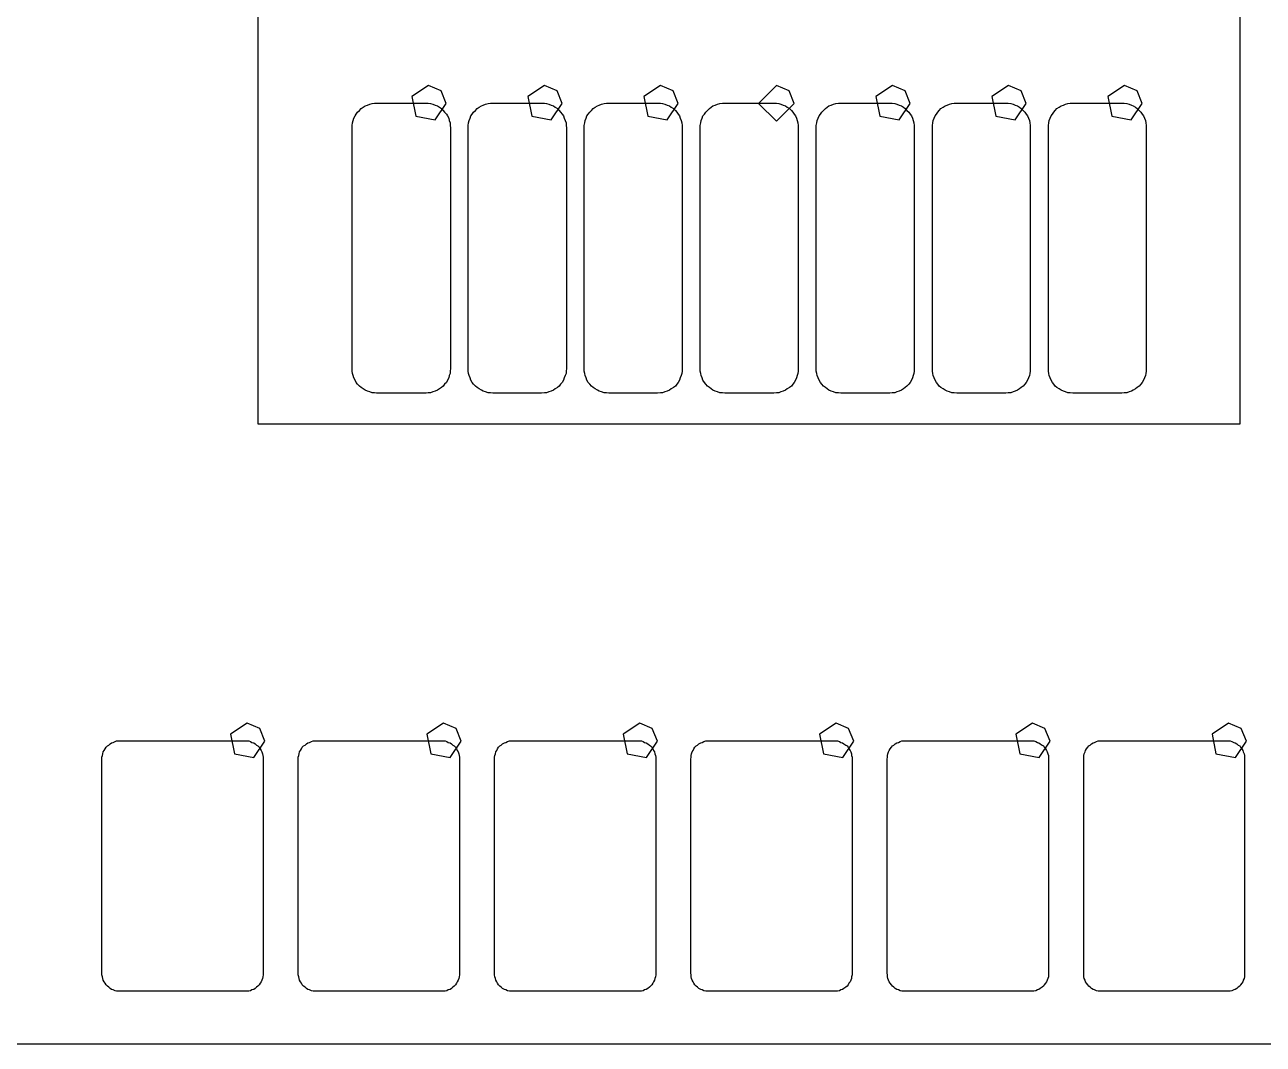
# Model space of a CAD drawing. Extents: x 114 to 258, y 8 to 198.
# Drawn here: x 227.39 to 234.33, y 170.13 to 175.85 of the extents above; entities that cross this region are included whole.
import ezdxf

# ---------------------------------------------------------------- set-up
doc = ezdxf.new("R2010")
doc.units = 0

msp = doc.modelspace()

# ---------------------------------------------------------------- linework, layer by layer
at = {"layer": 'Layer 1', "color": 7}
for points in [[(228.69906, 173.6088), (228.69906, 181.31008)], [(234.19816, 181.31008), (234.19816, 173.6088)], [(229.652322, 175.505596), (229.559934, 175.443864), (229.581611, 175.334885), (229.69059, 175.313208), (229.752322, 175.405596), (229.723033, 175.476307), (229.652322, 175.505596), (229.652322, 175.505596)], [(230.302308, 175.505596), (230.20992, 175.443864), (230.231597, 175.334885), (230.340576, 175.313208), (230.402308, 175.405596), (230.373019, 175.476307), (230.302308, 175.505596), (230.302308, 175.505596)], [(230.952294, 175.505596), (230.859906, 175.443864), (230.881583, 175.334885), (230.990562, 175.313208), (231.052294, 175.405596), (231.023005, 175.476307), (230.952294, 175.505596), (230.952294, 175.505596)], [(231.60228, 175.505596), (231.50228, 175.405596), (231.60228, 175.305596), (231.70228, 175.405596), (231.672991, 175.476307), (231.60228, 175.505596), (231.60228, 175.505596)], [(232.252266, 175.505596), (232.159878, 175.443864), (232.181555, 175.334885), (232.290534, 175.313208), (232.352266, 175.405596), (232.322977, 175.476307), (232.252266, 175.505596), (232.252266, 175.505596)], [(232.902252, 175.505596), (232.809864, 175.443864), (232.831541, 175.334885), (232.94052, 175.313208), (233.002252, 175.405596), (232.972963, 175.476307), (232.902252, 175.505596), (232.902252, 175.505596)], [(233.552238, 175.505596), (233.45985, 175.443864), (233.481527, 175.334885), (233.590506, 175.313208), (233.652238, 175.405596), (233.622949, 175.476307), (233.552238, 175.505596), (233.552238, 175.505596)], [(229.26548, 175.36648), (229.27564, 175.37664)], [(229.27564, 175.37664), (229.2858, 175.38426)], [(229.2858, 175.38426), (229.2985, 175.39188)], [(229.2985, 175.39188), (229.3112, 175.39696)], [(229.3112, 175.39696), (229.3239, 175.40204)], [(229.3239, 175.40204), (229.3366, 175.40458)], [(229.3366, 175.40458), (229.3493, 175.40712)], [(229.3493, 175.40712), (229.362, 175.40712)], [(229.362, 175.40712), (229.63886, 175.40712)], [(229.63886, 175.40712), (229.65156, 175.40712)], [(229.65156, 175.40712), (229.66426, 175.40458)], [(229.66426, 175.40458), (229.67696, 175.40204)], [(229.67696, 175.40204), (229.68966, 175.39696)], [(229.68966, 175.39696), (229.70236, 175.39188)], [(229.70236, 175.39188), (229.71506, 175.38426)], [(229.71506, 175.38426), (229.72522, 175.37664)], [(229.72522, 175.37664), (229.73538, 175.36648)], [(229.91572, 175.36648), (229.92588, 175.37664)], [(229.92588, 175.37664), (229.93604, 175.38426)], [(229.93604, 175.38426), (229.94874, 175.39188)], [(229.94874, 175.39188), (229.9589, 175.39696)], [(229.9589, 175.39696), (229.9716, 175.40204)], [(229.9716, 175.40204), (229.98684, 175.40458)], [(229.98684, 175.40458), (229.99954, 175.40712)], [(229.99954, 175.40712), (230.01224, 175.40712)], [(230.01224, 175.40712), (230.28656, 175.40712)], [(230.28656, 175.40712), (230.3018, 175.40712)], [(230.3018, 175.40712), (230.3145, 175.40458)], [(230.3145, 175.40458), (230.3272, 175.40204)], [(230.3272, 175.40204), (230.3399, 175.39696)], [(230.3399, 175.39696), (230.3526, 175.39188)], [(230.3526, 175.39188), (230.36276, 175.38426)], [(230.36276, 175.38426), (230.37546, 175.37664)], [(230.37546, 175.37664), (230.38562, 175.36648)], [(230.56596, 175.36648), (230.57612, 175.37664)], [(230.57612, 175.37664), (230.58628, 175.38426)], [(230.58628, 175.38426), (230.59898, 175.39188)], [(230.59898, 175.39188), (230.60914, 175.39696)], [(230.60914, 175.39696), (230.62184, 175.40204)], [(230.62184, 175.40204), (230.63708, 175.40458)], [(230.63708, 175.40458), (230.64978, 175.40712)], [(230.64978, 175.40712), (230.66248, 175.40712)], [(230.66248, 175.40712), (230.9368, 175.40712)], [(230.9368, 175.40712), (230.95204, 175.40712)], [(230.95204, 175.40712), (230.96474, 175.40458)], [(230.96474, 175.40458), (230.97744, 175.40204)], [(230.97744, 175.40204), (230.99014, 175.39696)], [(230.99014, 175.39696), (231.00284, 175.39188)], [(231.00284, 175.39188), (231.013, 175.38426)], [(231.013, 175.38426), (231.0257, 175.37664)], [(231.0257, 175.37664), (231.03586, 175.36648)], [(231.2162, 175.36648), (231.22636, 175.37664)], [(231.22636, 175.37664), (231.23652, 175.38426)], [(231.23652, 175.38426), (231.24668, 175.39188)], [(231.24668, 175.39188), (231.25938, 175.39696)], [(231.25938, 175.39696), (231.27208, 175.40204)], [(231.27208, 175.40204), (231.28478, 175.40458)], [(231.28478, 175.40458), (231.30002, 175.40712)], [(231.30002, 175.40712), (231.31272, 175.40712)], [(231.31272, 175.40712), (231.58704, 175.40712)], [(231.58704, 175.40712), (231.60228, 175.40712)], [(231.60228, 175.40712), (231.61498, 175.40458)], [(231.61498, 175.40458), (231.62768, 175.40204)], [(231.62768, 175.40204), (231.64038, 175.39696)], [(231.64038, 175.39696), (231.65308, 175.39188)], [(231.65308, 175.39188), (231.66324, 175.38426)], [(231.66324, 175.38426), (231.67594, 175.37664)], [(231.67594, 175.37664), (231.6861, 175.36648)], [(231.86644, 175.36648), (231.8766, 175.37664)], [(231.8766, 175.37664), (231.88676, 175.38426)], [(231.88676, 175.38426), (231.89692, 175.39188)], [(231.89692, 175.39188), (231.90962, 175.39696)], [(231.90962, 175.39696), (231.92232, 175.40204)], [(231.92232, 175.40204), (231.93502, 175.40458)], [(231.93502, 175.40458), (231.95026, 175.40712)], [(231.95026, 175.40712), (231.96296, 175.40712)], [(231.96296, 175.40712), (232.23728, 175.40712)], [(232.23728, 175.40712), (232.24998, 175.40712)], [(232.24998, 175.40712), (232.26522, 175.40458)], [(232.26522, 175.40458), (232.27792, 175.40204)], [(232.27792, 175.40204), (232.29062, 175.39696)], [(232.29062, 175.39696), (232.30332, 175.39188)], [(232.30332, 175.39188), (232.31348, 175.38426)], [(232.31348, 175.38426), (232.32364, 175.37664)], [(232.32364, 175.37664), (232.3338, 175.36648)], [(232.51414, 175.36648), (232.5243, 175.37664)], [(232.5243, 175.37664), (232.537, 175.38426)], [(232.537, 175.38426), (232.54716, 175.39188)], [(232.54716, 175.39188), (232.55986, 175.39696)], [(232.55986, 175.39696), (232.57256, 175.40204)], [(232.57256, 175.40204), (232.58526, 175.40458)], [(232.58526, 175.40458), (232.59796, 175.40712)], [(232.59796, 175.40712), (232.6132, 175.40712)], [(232.6132, 175.40712), (232.88752, 175.40712)], [(232.88752, 175.40712), (232.90022, 175.40712)], [(232.90022, 175.40712), (232.91546, 175.40458)], [(232.91546, 175.40458), (232.92816, 175.40204)], [(232.92816, 175.40204), (232.94086, 175.39696)], [(232.94086, 175.39696), (232.95356, 175.39188)], [(232.95356, 175.39188), (232.96372, 175.38426)], [(232.96372, 175.38426), (232.97388, 175.37664)], [(232.97388, 175.37664), (232.98404, 175.36648)], [(233.16438, 175.36648), (233.17454, 175.37664)], [(233.17454, 175.37664), (233.18724, 175.38426)], [(233.18724, 175.38426), (233.1974, 175.39188)], [(233.1974, 175.39188), (233.2101, 175.39696)], [(233.2101, 175.39696), (233.2228, 175.40204)], [(233.2228, 175.40204), (233.2355, 175.40458)], [(233.2355, 175.40458), (233.2482, 175.40712)], [(233.2482, 175.40712), (233.26344, 175.40712)], [(233.26344, 175.40712), (233.53776, 175.40712)], [(233.53776, 175.40712), (233.55046, 175.40712)], [(233.55046, 175.40712), (233.5657, 175.40458)], [(233.5657, 175.40458), (233.5784, 175.40204)], [(233.5784, 175.40204), (233.5911, 175.39696)], [(233.5911, 175.39696), (233.60126, 175.39188)], [(233.60126, 175.39188), (233.61396, 175.38426)], [(233.61396, 175.38426), (233.62412, 175.37664)], [(233.62412, 175.37664), (233.63428, 175.36648)], [(229.22738, 175.2979), (229.22992, 175.3106)], [(229.22992, 175.3106), (229.235, 175.3233)], [(229.235, 175.3233), (229.24262, 175.336)], [(229.24262, 175.336), (229.2477, 175.34616)], [(229.2477, 175.34616), (229.25532, 175.35632)], [(229.25532, 175.35632), (229.26548, 175.36648)], [(229.73538, 175.36648), (229.743, 175.35632)], [(229.743, 175.35632), (229.75316, 175.34616)], [(229.75316, 175.34616), (229.75824, 175.336)], [(229.75824, 175.336), (229.76586, 175.3233)], [(229.76586, 175.3233), (229.7684, 175.3106)], [(229.7684, 175.3106), (229.77348, 175.2979)], [(229.87762, 175.2979), (229.88016, 175.3106)], [(229.88016, 175.3106), (229.88524, 175.3233)], [(229.88524, 175.3233), (229.89032, 175.336)], [(229.89032, 175.336), (229.89794, 175.34616)], [(229.89794, 175.34616), (229.90556, 175.35632)], [(229.90556, 175.35632), (229.91572, 175.36648)], [(230.38562, 175.36648), (230.39324, 175.35632)], [(230.39324, 175.35632), (230.40086, 175.34616)], [(230.40086, 175.34616), (230.40848, 175.336)], [(230.40848, 175.336), (230.41356, 175.3233)], [(230.41356, 175.3233), (230.41864, 175.3106)], [(230.41864, 175.3106), (230.42372, 175.2979)], [(230.52786, 175.2979), (230.5304, 175.3106)], [(230.5304, 175.3106), (230.53548, 175.3233)], [(230.53548, 175.3233), (230.54056, 175.336)], [(230.54056, 175.336), (230.54818, 175.34616)], [(230.54818, 175.34616), (230.5558, 175.35632)], [(230.5558, 175.35632), (230.56596, 175.36648)], [(231.03586, 175.36648), (231.04348, 175.35632)], [(231.04348, 175.35632), (231.0511, 175.34616)], [(231.0511, 175.34616), (231.05872, 175.336)], [(231.05872, 175.336), (231.0638, 175.3233)], [(231.0638, 175.3233), (231.06888, 175.3106)], [(231.06888, 175.3106), (231.07142, 175.2979)], [(231.1781, 175.2979), (231.18064, 175.3106)], [(231.18064, 175.3106), (231.18572, 175.3233)], [(231.18572, 175.3233), (231.1908, 175.336)], [(231.1908, 175.336), (231.19842, 175.34616)], [(231.19842, 175.34616), (231.20604, 175.35632)], [(231.20604, 175.35632), (231.2162, 175.36648)], [(231.6861, 175.36648), (231.69372, 175.35632)], [(231.69372, 175.35632), (231.70134, 175.34616)], [(231.70134, 175.34616), (231.70896, 175.336)], [(231.70896, 175.336), (231.71404, 175.3233)], [(231.71404, 175.3233), (231.71912, 175.3106)], [(231.71912, 175.3106), (231.72166, 175.2979)], [(231.82834, 175.2979), (231.83088, 175.3106)], [(231.83088, 175.3106), (231.83596, 175.3233)], [(231.83596, 175.3233), (231.84104, 175.336)], [(231.84104, 175.336), (231.84866, 175.34616)], [(231.84866, 175.34616), (231.85628, 175.35632)], [(231.85628, 175.35632), (231.86644, 175.36648)], [(232.3338, 175.36648), (232.34396, 175.35632)], [(232.34396, 175.35632), (232.35158, 175.34616)], [(232.35158, 175.34616), (232.3592, 175.336)], [(232.3592, 175.336), (232.36428, 175.3233)], [(232.36428, 175.3233), (232.36936, 175.3106)], [(232.36936, 175.3106), (232.3719, 175.2979)], [(232.47858, 175.2979), (232.48112, 175.3106)], [(232.48112, 175.3106), (232.4862, 175.3233)], [(232.4862, 175.3233), (232.49128, 175.336)], [(232.49128, 175.336), (232.4989, 175.34616)], [(232.4989, 175.34616), (232.50652, 175.35632)], [(232.50652, 175.35632), (232.51414, 175.36648)], [(232.98404, 175.36648), (232.9942, 175.35632)], [(232.9942, 175.35632), (233.00182, 175.34616)], [(233.00182, 175.34616), (233.00944, 175.336)], [(233.00944, 175.336), (233.01452, 175.3233)], [(233.01452, 175.3233), (233.0196, 175.3106)], [(233.0196, 175.3106), (233.02214, 175.2979)], [(233.12882, 175.2979), (233.13136, 175.3106)], [(233.13136, 175.3106), (233.13644, 175.3233)], [(233.13644, 175.3233), (233.14152, 175.336)], [(233.14152, 175.336), (233.14914, 175.34616)], [(233.14914, 175.34616), (233.15676, 175.35632)], [(233.15676, 175.35632), (233.16438, 175.36648)], [(233.63428, 175.36648), (233.64444, 175.35632)], [(233.64444, 175.35632), (233.65206, 175.34616)], [(233.65206, 175.34616), (233.65968, 175.336)], [(233.65968, 175.336), (233.66476, 175.3233)], [(233.66476, 175.3233), (233.66984, 175.3106)], [(233.66984, 175.3106), (233.67238, 175.2979)], [(229.22484, 175.28266), (229.22738, 175.2979)], [(229.22484, 175.26996), (229.22484, 175.28266)], [(229.22484, 173.92122), (229.22484, 175.26996)], [(229.77348, 175.2979), (229.77348, 175.28266)], [(229.77348, 175.28266), (229.77602, 175.26996)], [(229.77602, 175.26996), (229.77602, 173.92122)], [(229.87508, 175.28266), (229.87762, 175.2979)], [(229.87508, 175.26996), (229.87508, 175.28266)], [(229.87508, 173.92122), (229.87508, 175.26996)], [(230.42372, 175.2979), (230.42372, 175.28266)], [(230.42372, 175.28266), (230.42626, 175.26996)], [(230.42626, 175.26996), (230.42626, 173.92122)], [(230.52532, 175.28266), (230.52786, 175.2979)], [(230.52532, 175.26996), (230.52532, 175.28266)], [(230.52532, 173.92122), (230.52532, 175.26996)], [(231.07142, 175.2979), (231.07396, 175.28266)], [(231.07396, 175.28266), (231.07396, 175.26996)], [(231.07396, 175.26996), (231.07396, 173.92122)], [(231.17556, 175.28266), (231.1781, 175.2979)], [(231.17556, 175.26996), (231.17556, 175.28266)], [(231.17556, 173.92122), (231.17556, 175.26996)], [(231.72166, 175.2979), (231.7242, 175.28266)], [(231.7242, 175.28266), (231.7242, 175.26996)], [(231.7242, 175.26996), (231.7242, 173.92122)], [(231.8258, 175.28266), (231.82834, 175.2979)], [(231.8258, 175.26996), (231.8258, 175.28266)], [(231.8258, 173.92122), (231.8258, 175.26996)], [(232.3719, 175.2979), (232.37444, 175.28266)], [(232.37444, 175.28266), (232.37444, 175.26996)], [(232.37444, 175.26996), (232.37444, 173.92122)], [(232.47604, 175.28266), (232.47858, 175.2979)], [(232.47604, 175.26996), (232.47604, 175.28266)], [(232.47604, 173.92122), (232.47604, 175.26996)], [(233.02214, 175.2979), (233.02468, 175.28266)], [(233.02468, 175.28266), (233.02468, 175.26996)], [(233.02468, 175.26996), (233.02468, 173.92122)], [(233.12628, 175.28266), (233.12882, 175.2979)], [(233.12628, 175.26996), (233.12628, 175.28266)], [(233.12628, 173.92122), (233.12628, 175.26996)], [(233.67238, 175.2979), (233.67492, 175.28266)], [(233.67492, 175.28266), (233.67492, 175.26996)], [(233.67492, 175.26996), (233.67492, 173.92122)], [(229.22484, 173.90598), (229.22484, 173.92122)], [(229.77602, 173.92122), (229.77348, 173.90598)], [(229.87508, 173.90598), (229.87508, 173.92122)], [(230.42626, 173.92122), (230.42372, 173.90598)], [(230.52532, 173.90598), (230.52532, 173.92122)], [(231.07396, 173.92122), (231.07396, 173.90598)], [(231.17556, 173.90598), (231.17556, 173.92122)], [(231.7242, 173.92122), (231.7242, 173.90598)], [(231.8258, 173.90598), (231.8258, 173.92122)], [(232.37444, 173.92122), (232.37444, 173.90598)], [(232.47604, 173.90598), (232.47604, 173.92122)], [(233.02468, 173.92122), (233.02468, 173.90598)], [(233.12628, 173.90598), (233.12628, 173.92122)], [(233.67492, 173.92122), (233.67492, 173.90598)], [(229.22738, 173.89328), (229.22484, 173.90598)], [(229.22992, 173.88058), (229.22738, 173.89328)], [(229.235, 173.86788), (229.22992, 173.88058)], [(229.24262, 173.85518), (229.235, 173.86788)], [(229.2477, 173.84248), (229.24262, 173.85518)], [(229.75824, 173.85518), (229.75316, 173.84248)], [(229.76586, 173.86788), (229.75824, 173.85518)], [(229.7684, 173.88058), (229.76586, 173.86788)], [(229.77348, 173.89328), (229.7684, 173.88058)], [(229.77348, 173.90598), (229.77348, 173.89328)], [(229.87762, 173.89328), (229.87508, 173.90598)], [(229.88016, 173.88058), (229.87762, 173.89328)], [(229.88524, 173.86788), (229.88016, 173.88058)], [(229.89032, 173.85518), (229.88524, 173.86788)], [(229.89794, 173.84248), (229.89032, 173.85518)], [(230.40848, 173.85518), (230.40086, 173.84248)], [(230.41356, 173.86788), (230.40848, 173.85518)], [(230.41864, 173.88058), (230.41356, 173.86788)], [(230.42372, 173.89328), (230.41864, 173.88058)], [(230.42372, 173.90598), (230.42372, 173.89328)], [(230.52786, 173.89328), (230.52532, 173.90598)], [(230.5304, 173.88058), (230.52786, 173.89328)], [(230.53548, 173.86788), (230.5304, 173.88058)], [(230.54056, 173.85518), (230.53548, 173.86788)], [(230.54818, 173.84248), (230.54056, 173.85518)], [(231.05872, 173.85518), (231.0511, 173.84248)], [(231.0638, 173.86788), (231.05872, 173.85518)], [(231.06888, 173.88058), (231.0638, 173.86788)], [(231.07142, 173.89328), (231.06888, 173.88058)], [(231.07396, 173.90598), (231.07142, 173.89328)], [(231.1781, 173.89328), (231.17556, 173.90598)], [(231.18064, 173.88058), (231.1781, 173.89328)], [(231.18572, 173.86788), (231.18064, 173.88058)], [(231.1908, 173.85518), (231.18572, 173.86788)], [(231.19842, 173.84248), (231.1908, 173.85518)], [(231.70896, 173.85518), (231.70134, 173.84248)], [(231.71404, 173.86788), (231.70896, 173.85518)], [(231.71912, 173.88058), (231.71404, 173.86788)], [(231.72166, 173.89328), (231.71912, 173.88058)], [(231.7242, 173.90598), (231.72166, 173.89328)], [(231.82834, 173.89328), (231.8258, 173.90598)], [(231.83088, 173.88058), (231.82834, 173.89328)], [(231.83596, 173.86788), (231.83088, 173.88058)], [(231.84104, 173.85518), (231.83596, 173.86788)], [(231.84866, 173.84248), (231.84104, 173.85518)], [(232.3592, 173.85518), (232.35158, 173.84248)], [(232.36428, 173.86788), (232.3592, 173.85518)], [(232.36936, 173.88058), (232.36428, 173.86788)], [(232.3719, 173.89328), (232.36936, 173.88058)], [(232.37444, 173.90598), (232.3719, 173.89328)], [(232.47858, 173.89328), (232.47604, 173.90598)], [(232.48112, 173.88058), (232.47858, 173.89328)], [(232.4862, 173.86788), (232.48112, 173.88058)], [(232.49128, 173.85518), (232.4862, 173.86788)], [(232.4989, 173.84248), (232.49128, 173.85518)], [(233.00944, 173.85518), (233.00182, 173.84248)], [(233.01452, 173.86788), (233.00944, 173.85518)], [(233.0196, 173.88058), (233.01452, 173.86788)], [(233.02214, 173.89328), (233.0196, 173.88058)], [(233.02468, 173.90598), (233.02214, 173.89328)], [(233.12882, 173.89328), (233.12628, 173.90598)], [(233.13136, 173.88058), (233.12882, 173.89328)], [(233.13644, 173.86788), (233.13136, 173.88058)], [(233.14152, 173.85518), (233.13644, 173.86788)], [(233.14914, 173.84248), (233.14152, 173.85518)], [(233.65968, 173.85518), (233.65206, 173.84248)], [(233.66476, 173.86788), (233.65968, 173.85518)], [(233.66984, 173.88058), (233.66476, 173.86788)], [(233.67238, 173.89328), (233.66984, 173.88058)], [(233.67492, 173.90598), (233.67238, 173.89328)], [(229.25532, 173.83232), (229.2477, 173.84248)], [(229.26548, 173.82216), (229.25532, 173.83232)], [(229.27564, 173.81454), (229.26548, 173.82216)], [(229.2858, 173.80692), (229.27564, 173.81454)], [(229.2985, 173.7993), (229.2858, 173.80692)], [(229.3112, 173.79422), (229.2985, 173.7993)], [(229.3239, 173.78914), (229.3112, 173.79422)], [(229.3366, 173.78406), (229.3239, 173.78914)], [(229.3493, 173.78406), (229.3366, 173.78406)], [(229.362, 173.78152), (229.3493, 173.78406)], [(229.63886, 173.78152), (229.362, 173.78152)], [(229.65156, 173.78406), (229.63886, 173.78152)], [(229.66426, 173.78406), (229.65156, 173.78406)], [(229.67696, 173.78914), (229.66426, 173.78406)], [(229.68966, 173.79422), (229.67696, 173.78914)], [(229.70236, 173.7993), (229.68966, 173.79422)], [(229.71506, 173.80692), (229.70236, 173.7993)], [(229.72522, 173.81454), (229.71506, 173.80692)], [(229.73538, 173.82216), (229.72522, 173.81454)], [(229.743, 173.83232), (229.73538, 173.82216)], [(229.75316, 173.84248), (229.743, 173.83232)], [(229.90556, 173.83232), (229.89794, 173.84248)], [(229.91572, 173.82216), (229.90556, 173.83232)], [(229.92588, 173.81454), (229.91572, 173.82216)], [(229.93604, 173.80692), (229.92588, 173.81454)], [(229.94874, 173.7993), (229.93604, 173.80692)], [(229.9589, 173.79422), (229.94874, 173.7993)], [(229.9716, 173.78914), (229.9589, 173.79422)], [(229.98684, 173.78406), (229.9716, 173.78914)], [(229.99954, 173.78406), (229.98684, 173.78406)], [(230.01224, 173.78152), (229.99954, 173.78406)], [(230.28656, 173.78152), (230.01224, 173.78152)], [(230.3018, 173.78406), (230.28656, 173.78152)], [(230.3145, 173.78406), (230.3018, 173.78406)], [(230.3272, 173.78914), (230.3145, 173.78406)], [(230.3399, 173.79422), (230.3272, 173.78914)], [(230.3526, 173.7993), (230.3399, 173.79422)], [(230.36276, 173.80692), (230.3526, 173.7993)], [(230.37546, 173.81454), (230.36276, 173.80692)], [(230.38562, 173.82216), (230.37546, 173.81454)], [(230.39324, 173.83232), (230.38562, 173.82216)], [(230.40086, 173.84248), (230.39324, 173.83232)], [(230.5558, 173.83232), (230.54818, 173.84248)], [(230.56596, 173.82216), (230.5558, 173.83232)], [(230.57612, 173.81454), (230.56596, 173.82216)], [(230.58628, 173.80692), (230.57612, 173.81454)], [(230.59898, 173.7993), (230.58628, 173.80692)], [(230.60914, 173.79422), (230.59898, 173.7993)], [(230.62184, 173.78914), (230.60914, 173.79422)], [(230.63708, 173.78406), (230.62184, 173.78914)], [(230.64978, 173.78406), (230.63708, 173.78406)], [(230.66248, 173.78152), (230.64978, 173.78406)], [(230.9368, 173.78152), (230.66248, 173.78152)], [(230.95204, 173.78406), (230.9368, 173.78152)], [(230.96474, 173.78406), (230.95204, 173.78406)], [(230.97744, 173.78914), (230.96474, 173.78406)], [(230.99014, 173.79422), (230.97744, 173.78914)], [(231.00284, 173.7993), (230.99014, 173.79422)], [(231.013, 173.80692), (231.00284, 173.7993)], [(231.0257, 173.81454), (231.013, 173.80692)], [(231.03586, 173.82216), (231.0257, 173.81454)], [(231.04348, 173.83232), (231.03586, 173.82216)], [(231.0511, 173.84248), (231.04348, 173.83232)], [(231.20604, 173.83232), (231.19842, 173.84248)], [(231.2162, 173.82216), (231.20604, 173.83232)], [(231.22636, 173.81454), (231.2162, 173.82216)], [(231.23652, 173.80692), (231.22636, 173.81454)], [(231.24668, 173.7993), (231.23652, 173.80692)], [(231.25938, 173.79422), (231.24668, 173.7993)], [(231.27208, 173.78914), (231.25938, 173.79422)], [(231.28478, 173.78406), (231.27208, 173.78914)], [(231.30002, 173.78406), (231.28478, 173.78406)], [(231.31272, 173.78152), (231.30002, 173.78406)], [(231.58704, 173.78152), (231.31272, 173.78152)], [(231.60228, 173.78406), (231.58704, 173.78152)], [(231.61498, 173.78406), (231.60228, 173.78406)], [(231.62768, 173.78914), (231.61498, 173.78406)], [(231.64038, 173.79422), (231.62768, 173.78914)], [(231.65308, 173.7993), (231.64038, 173.79422)], [(231.66324, 173.80692), (231.65308, 173.7993)], [(231.67594, 173.81454), (231.66324, 173.80692)], [(231.6861, 173.82216), (231.67594, 173.81454)], [(231.69372, 173.83232), (231.6861, 173.82216)], [(231.70134, 173.84248), (231.69372, 173.83232)], [(231.85628, 173.83232), (231.84866, 173.84248)], [(231.86644, 173.82216), (231.85628, 173.83232)], [(231.8766, 173.81454), (231.86644, 173.82216)], [(231.88676, 173.80692), (231.8766, 173.81454)], [(231.89692, 173.7993), (231.88676, 173.80692)], [(231.90962, 173.79422), (231.89692, 173.7993)], [(231.92232, 173.78914), (231.90962, 173.79422)], [(231.93502, 173.78406), (231.92232, 173.78914)], [(231.95026, 173.78406), (231.93502, 173.78406)], [(231.96296, 173.78152), (231.95026, 173.78406)], [(232.23728, 173.78152), (231.96296, 173.78152)], [(232.24998, 173.78406), (232.23728, 173.78152)], [(232.26522, 173.78406), (232.24998, 173.78406)], [(232.27792, 173.78914), (232.26522, 173.78406)], [(232.29062, 173.79422), (232.27792, 173.78914)], [(232.30332, 173.7993), (232.29062, 173.79422)], [(232.31348, 173.80692), (232.30332, 173.7993)], [(232.32364, 173.81454), (232.31348, 173.80692)], [(232.3338, 173.82216), (232.32364, 173.81454)], [(232.34396, 173.83232), (232.3338, 173.82216)], [(232.35158, 173.84248), (232.34396, 173.83232)], [(232.50652, 173.83232), (232.4989, 173.84248)], [(232.51414, 173.82216), (232.50652, 173.83232)], [(232.5243, 173.81454), (232.51414, 173.82216)], [(232.537, 173.80692), (232.5243, 173.81454)], [(232.54716, 173.7993), (232.537, 173.80692)], [(232.55986, 173.79422), (232.54716, 173.7993)], [(232.57256, 173.78914), (232.55986, 173.79422)], [(232.58526, 173.78406), (232.57256, 173.78914)], [(232.59796, 173.78406), (232.58526, 173.78406)], [(232.6132, 173.78152), (232.59796, 173.78406)], [(232.88752, 173.78152), (232.6132, 173.78152)], [(232.90022, 173.78406), (232.88752, 173.78152)], [(232.91546, 173.78406), (232.90022, 173.78406)], [(232.92816, 173.78914), (232.91546, 173.78406)], [(232.94086, 173.79422), (232.92816, 173.78914)], [(232.95356, 173.7993), (232.94086, 173.79422)], [(232.96372, 173.80692), (232.95356, 173.7993)], [(232.97388, 173.81454), (232.96372, 173.80692)], [(232.98404, 173.82216), (232.97388, 173.81454)], [(232.9942, 173.83232), (232.98404, 173.82216)], [(233.00182, 173.84248), (232.9942, 173.83232)], [(233.15676, 173.83232), (233.14914, 173.84248)], [(233.16438, 173.82216), (233.15676, 173.83232)], [(233.17454, 173.81454), (233.16438, 173.82216)], [(233.18724, 173.80692), (233.17454, 173.81454)], [(233.1974, 173.7993), (233.18724, 173.80692)], [(233.2101, 173.79422), (233.1974, 173.7993)], [(233.2228, 173.78914), (233.2101, 173.79422)], [(233.2355, 173.78406), (233.2228, 173.78914)], [(233.2482, 173.78406), (233.2355, 173.78406)], [(233.26344, 173.78152), (233.2482, 173.78406)], [(233.53776, 173.78152), (233.26344, 173.78152)], [(233.55046, 173.78406), (233.53776, 173.78152)], [(233.5657, 173.78406), (233.55046, 173.78406)], [(233.5784, 173.78914), (233.5657, 173.78406)], [(233.5911, 173.79422), (233.5784, 173.78914)], [(233.60126, 173.7993), (233.5911, 173.79422)], [(233.61396, 173.80692), (233.60126, 173.7993)], [(233.62412, 173.81454), (233.61396, 173.80692)], [(233.63428, 173.82216), (233.62412, 173.81454)], [(233.64444, 173.83232), (233.63428, 173.82216)], [(233.65206, 173.84248), (233.64444, 173.83232)], [(234.19816, 173.6088), (228.69906, 173.6088)], [(228.636322, 171.932832), (228.543934, 171.8711), (228.565611, 171.762121), (228.67459, 171.740444), (228.736322, 171.832832), (228.707033, 171.903543), (228.636322, 171.932832), (228.636322, 171.932832)], [(229.736396, 171.932832), (229.644008, 171.8711), (229.665685, 171.762121), (229.774664, 171.740444), (229.836396, 171.832832), (229.807107, 171.903543), (229.736396, 171.932832), (229.736396, 171.932832)], [(230.836216, 171.932832), (230.743828, 171.8711), (230.765505, 171.762121), (230.874484, 171.740444), (230.936216, 171.832832), (230.906927, 171.903543), (230.836216, 171.932832), (230.836216, 171.932832)], [(231.93629, 171.932832), (231.843902, 171.8711), (231.865579, 171.762121), (231.974558, 171.740444), (232.03629, 171.832832), (232.007001, 171.903543), (231.93629, 171.932832), (231.93629, 171.932832)], [(233.036364, 171.932832), (232.943976, 171.8711), (232.965653, 171.762121), (233.074632, 171.740444), (233.136364, 171.832832), (233.107075, 171.903543), (233.036364, 171.932832), (233.036364, 171.932832)], [(234.136184, 171.932832), (234.043796, 171.8711), (234.065473, 171.762121), (234.174452, 171.740444), (234.236184, 171.832832), (234.206895, 171.903543), (234.136184, 171.932832), (234.136184, 171.932832)], [(227.89642, 171.8308), (227.90404, 171.83334)], [(227.90404, 171.83334), (227.9142, 171.83334)], [(227.9142, 171.83334), (227.92436, 171.83334)], [(227.92436, 171.83334), (228.6254, 171.83334)], [(228.6254, 171.83334), (228.63556, 171.83334)], [(228.63556, 171.83334), (228.64572, 171.83334)], [(228.64572, 171.83334), (228.65588, 171.8308)], [(228.99624, 171.8308), (229.0064, 171.83334)], [(229.0064, 171.83334), (229.01402, 171.83334)], [(229.01402, 171.83334), (229.02418, 171.83334)], [(229.02418, 171.83334), (229.72522, 171.83334)], [(229.72522, 171.83334), (229.73538, 171.83334)], [(229.73538, 171.83334), (229.74554, 171.83334)], [(229.74554, 171.83334), (229.7557, 171.8308)], [(230.09606, 171.8308), (230.10622, 171.83334)], [(230.10622, 171.83334), (230.11638, 171.83334)], [(230.11638, 171.83334), (230.124, 171.83334)], [(230.124, 171.83334), (230.82504, 171.83334)], [(230.82504, 171.83334), (230.8352, 171.83334)], [(230.8352, 171.83334), (230.84536, 171.83334)], [(230.84536, 171.83334), (230.85552, 171.8308)], [(231.19588, 171.8308), (231.20604, 171.83334)], [(231.20604, 171.83334), (231.2162, 171.83334)], [(231.2162, 171.83334), (231.22636, 171.83334)], [(231.22636, 171.83334), (231.92486, 171.83334)], [(231.92486, 171.83334), (231.93502, 171.83334)], [(231.93502, 171.83334), (231.94518, 171.83334)], [(231.94518, 171.83334), (231.95534, 171.8308)], [(232.2957, 171.8308), (232.30586, 171.83334)], [(232.30586, 171.83334), (232.31602, 171.83334)], [(232.31602, 171.83334), (232.32618, 171.83334)], [(232.32618, 171.83334), (233.02468, 171.83334)], [(233.02468, 171.83334), (233.03484, 171.83334)], [(233.03484, 171.83334), (233.045, 171.83334)], [(233.045, 171.83334), (233.05516, 171.8308)], [(233.39552, 171.8308), (233.40568, 171.83334)], [(233.40568, 171.83334), (233.41584, 171.83334)], [(233.41584, 171.83334), (233.426, 171.83334)], [(233.426, 171.83334), (234.1245, 171.83334)], [(234.1245, 171.83334), (234.13466, 171.83334)], [(234.13466, 171.83334), (234.14482, 171.83334)], [(234.14482, 171.83334), (234.15498, 171.8308)], [(227.82784, 171.76222), (227.83038, 171.77238)], [(227.83038, 171.77238), (227.83546, 171.78)], [(227.83546, 171.78), (227.84054, 171.79016)], [(227.84054, 171.79016), (227.84562, 171.79778)], [(227.84562, 171.79778), (227.85324, 171.8054)], [(227.85324, 171.8054), (227.86086, 171.81048)], [(227.86086, 171.81048), (227.86848, 171.8181)], [(227.86848, 171.8181), (227.8761, 171.82318)], [(227.8761, 171.82318), (227.88626, 171.82572)], [(227.88626, 171.82572), (227.89642, 171.8308)], [(228.65588, 171.8308), (228.6635, 171.82572)], [(228.6635, 171.82572), (228.67366, 171.82318)], [(228.67366, 171.82318), (228.68128, 171.8181)], [(228.68128, 171.8181), (228.6889, 171.81048)], [(228.6889, 171.81048), (228.69652, 171.8054)], [(228.69652, 171.8054), (228.70414, 171.79778)], [(228.70414, 171.79778), (228.70922, 171.79016)], [(228.70922, 171.79016), (228.7143, 171.78)], [(228.7143, 171.78), (228.71938, 171.77238)], [(228.71938, 171.77238), (228.72192, 171.76222)], [(228.92766, 171.76222), (228.9302, 171.77238)], [(228.9302, 171.77238), (228.93528, 171.78)], [(228.93528, 171.78), (228.94036, 171.79016)], [(228.94036, 171.79016), (228.94544, 171.79778)], [(228.94544, 171.79778), (228.95306, 171.8054)], [(228.95306, 171.8054), (228.96068, 171.81048)], [(228.96068, 171.81048), (228.9683, 171.8181)], [(228.9683, 171.8181), (228.97592, 171.82318)], [(228.97592, 171.82318), (228.98608, 171.82572)], [(228.98608, 171.82572), (228.99624, 171.8308)], [(229.7557, 171.8308), (229.76332, 171.82572)], [(229.76332, 171.82572), (229.77348, 171.82318)], [(229.77348, 171.82318), (229.7811, 171.8181)], [(229.7811, 171.8181), (229.78872, 171.81048)], [(229.78872, 171.81048), (229.79634, 171.8054)], [(229.79634, 171.8054), (229.80396, 171.79778)], [(229.80396, 171.79778), (229.80904, 171.79016)], [(229.80904, 171.79016), (229.81412, 171.78)], [(229.81412, 171.78), (229.8192, 171.77238)], [(229.8192, 171.77238), (229.82174, 171.76222)], [(230.02748, 171.76222), (230.03002, 171.77238)], [(230.03002, 171.77238), (230.0351, 171.78)], [(230.0351, 171.78), (230.04018, 171.79016)], [(230.04018, 171.79016), (230.04526, 171.79778)], [(230.04526, 171.79778), (230.05288, 171.8054)], [(230.05288, 171.8054), (230.0605, 171.81048)], [(230.0605, 171.81048), (230.06812, 171.8181)], [(230.06812, 171.8181), (230.07828, 171.82318)], [(230.07828, 171.82318), (230.0859, 171.82572)], [(230.0859, 171.82572), (230.09606, 171.8308)], [(230.85552, 171.8308), (230.86314, 171.82572)], [(230.86314, 171.82572), (230.8733, 171.82318)], [(230.8733, 171.82318), (230.88092, 171.8181)], [(230.88092, 171.8181), (230.89108, 171.81048)], [(230.89108, 171.81048), (230.89616, 171.8054)], [(230.89616, 171.8054), (230.90378, 171.79778)], [(230.90378, 171.79778), (230.90886, 171.79016)], [(230.90886, 171.79016), (230.91394, 171.78)], [(230.91394, 171.78), (230.91902, 171.77238)], [(230.91902, 171.77238), (230.92156, 171.76222)], [(231.1273, 171.76222), (231.12984, 171.77238)], [(231.12984, 171.77238), (231.13492, 171.78)], [(231.13492, 171.78), (231.14, 171.79016)], [(231.14, 171.79016), (231.14508, 171.79778)], [(231.14508, 171.79778), (231.1527, 171.8054)], [(231.1527, 171.8054), (231.16032, 171.81048)], [(231.16032, 171.81048), (231.16794, 171.8181)], [(231.16794, 171.8181), (231.1781, 171.82318)], [(231.1781, 171.82318), (231.18572, 171.82572)], [(231.18572, 171.82572), (231.19588, 171.8308)], [(231.95534, 171.8308), (231.96296, 171.82572)], [(231.96296, 171.82572), (231.97312, 171.82318)], [(231.97312, 171.82318), (231.98074, 171.8181)], [(231.98074, 171.8181), (231.9909, 171.81048)], [(231.9909, 171.81048), (231.99852, 171.8054)], [(231.99852, 171.8054), (232.0036, 171.79778)], [(232.0036, 171.79778), (232.00868, 171.79016)], [(232.00868, 171.79016), (232.0163, 171.78)], [(232.0163, 171.78), (232.01884, 171.77238)], [(232.01884, 171.77238), (232.02392, 171.76222)], [(232.22712, 171.76222), (232.22966, 171.77238)], [(232.22966, 171.77238), (232.23474, 171.78)], [(232.23474, 171.78), (232.23982, 171.79016)], [(232.23982, 171.79016), (232.24744, 171.79778)], [(232.24744, 171.79778), (232.25252, 171.8054)], [(232.25252, 171.8054), (232.26014, 171.81048)], [(232.26014, 171.81048), (232.26776, 171.8181)], [(232.26776, 171.8181), (232.27792, 171.82318)], [(232.27792, 171.82318), (232.28554, 171.82572)], [(232.28554, 171.82572), (232.2957, 171.8308)], [(233.05516, 171.8308), (233.06532, 171.82572)], [(233.06532, 171.82572), (233.07294, 171.82318)], [(233.07294, 171.82318), (233.08056, 171.8181)], [(233.08056, 171.8181), (233.09072, 171.81048)], [(233.09072, 171.81048), (233.09834, 171.8054)], [(233.09834, 171.8054), (233.10342, 171.79778)], [(233.10342, 171.79778), (233.11104, 171.79016)], [(233.11104, 171.79016), (233.11612, 171.78)], [(233.11612, 171.78), (233.11866, 171.77238)], [(233.11866, 171.77238), (233.12374, 171.76222)], [(233.32694, 171.76222), (233.33202, 171.77238)], [(233.33202, 171.77238), (233.33456, 171.78)], [(233.33456, 171.78), (233.33964, 171.79016)], [(233.33964, 171.79016), (233.34726, 171.79778)], [(233.34726, 171.79778), (233.35234, 171.8054)], [(233.35234, 171.8054), (233.35996, 171.81048)], [(233.35996, 171.81048), (233.36758, 171.8181)], [(233.36758, 171.8181), (233.37774, 171.82318)], [(233.37774, 171.82318), (233.38536, 171.82572)], [(233.38536, 171.82572), (233.39552, 171.8308)], [(234.15498, 171.8308), (234.16514, 171.82572)], [(234.16514, 171.82572), (234.17276, 171.82318)], [(234.17276, 171.82318), (234.18292, 171.8181)], [(234.18292, 171.8181), (234.19054, 171.81048)], [(234.19054, 171.81048), (234.19816, 171.8054)], [(234.19816, 171.8054), (234.20324, 171.79778)], [(234.20324, 171.79778), (234.21086, 171.79016)], [(234.21086, 171.79016), (234.21594, 171.78)], [(234.21594, 171.78), (234.21848, 171.77238)], [(234.21848, 171.77238), (234.22356, 171.76222)], [(227.82276, 171.7419), (227.8253, 171.75206)], [(227.82276, 171.73174), (227.82276, 171.7419)], [(227.82276, 170.53286), (227.82276, 171.73174)], [(227.8253, 171.75206), (227.82784, 171.76222)], [(228.72192, 171.76222), (228.72446, 171.75206)], [(228.72446, 171.75206), (228.727, 171.7419)], [(228.727, 171.7419), (228.727, 171.73174)], [(228.727, 171.73174), (228.727, 170.53286)], [(228.92258, 171.7419), (228.92512, 171.75206)], [(228.92258, 171.73174), (228.92258, 171.7419)], [(228.92258, 170.53286), (228.92258, 171.73174)], [(228.92512, 171.75206), (228.92766, 171.76222)], [(229.82174, 171.76222), (229.82428, 171.75206)], [(229.82428, 171.75206), (229.82682, 171.7419)], [(229.82682, 171.7419), (229.82682, 171.73174)], [(229.82682, 171.73174), (229.82682, 170.53286)], [(230.0224, 171.7419), (230.02494, 171.75206)], [(230.0224, 171.73174), (230.0224, 171.7419)], [(230.0224, 170.53286), (230.0224, 171.73174)], [(230.02494, 171.75206), (230.02748, 171.76222)], [(230.92156, 171.76222), (230.9241, 171.75206)], [(230.9241, 171.75206), (230.92664, 171.7419)], [(230.92664, 171.7419), (230.92664, 171.73174)], [(230.92664, 171.73174), (230.92664, 170.53286)], [(231.12222, 171.73174), (231.12476, 171.7419)], [(231.12222, 170.53286), (231.12222, 171.73174)], [(231.12476, 171.75206), (231.1273, 171.76222)], [(231.12476, 171.7419), (231.12476, 171.75206)], [(232.02392, 171.76222), (232.02392, 171.75206)], [(232.02392, 171.75206), (232.02646, 171.7419)], [(232.02646, 171.7419), (232.02646, 171.73174)], [(232.02646, 171.73174), (232.02646, 170.53286)], [(232.22204, 171.73174), (232.22458, 171.7419)], [(232.22204, 170.53286), (232.22204, 171.73174)], [(232.22458, 171.75206), (232.22712, 171.76222)], [(232.22458, 171.7419), (232.22458, 171.75206)], [(233.12374, 171.76222), (233.12628, 171.75206)], [(233.12628, 171.75206), (233.12628, 171.7419)], [(233.12628, 171.7419), (233.12628, 171.73174)], [(233.12628, 171.73174), (233.12628, 170.53286)], [(233.3244, 171.75206), (233.32694, 171.76222)], [(233.3244, 171.7419), (233.3244, 171.75206)], [(233.3244, 171.73174), (233.3244, 171.7419)], [(233.3244, 170.53286), (233.3244, 171.73174)], [(234.22356, 171.76222), (234.2261, 171.75206)], [(234.2261, 171.75206), (234.2261, 171.7419)], [(234.2261, 171.7419), (234.2261, 171.73174)], [(234.2261, 171.73174), (234.2261, 170.53286)], [(227.82276, 170.5227), (227.82276, 170.53286)], [(227.8253, 170.51254), (227.82276, 170.5227)], [(228.727, 170.5227), (228.72446, 170.51254)], [(228.727, 170.53286), (228.727, 170.5227)], [(228.92258, 170.5227), (228.92258, 170.53286)], [(228.92512, 170.51254), (228.92258, 170.5227)], [(229.82682, 170.5227), (229.82428, 170.51254)], [(229.82682, 170.53286), (229.82682, 170.5227)], [(230.0224, 170.5227), (230.0224, 170.53286)], [(230.02494, 170.51254), (230.0224, 170.5227)], [(230.92664, 170.5227), (230.9241, 170.51254)], [(230.92664, 170.53286), (230.92664, 170.5227)], [(231.12476, 170.5227), (231.12222, 170.53286)], [(231.12476, 170.51254), (231.12476, 170.5227)], [(232.02646, 170.5227), (232.02392, 170.51254)], [(232.02646, 170.53286), (232.02646, 170.5227)], [(232.22458, 170.5227), (232.22204, 170.53286)], [(232.22458, 170.51254), (232.22458, 170.5227)], [(233.12628, 170.53286), (233.12628, 170.5227)], [(233.12628, 170.5227), (233.12628, 170.51254)], [(233.3244, 170.5227), (233.3244, 170.53286)], [(233.3244, 170.51254), (233.3244, 170.5227)], [(234.2261, 170.53286), (234.2261, 170.5227)], [(234.2261, 170.5227), (234.2261, 170.51254)], [(227.82784, 170.50238), (227.8253, 170.51254)], [(227.83038, 170.49222), (227.82784, 170.50238)], [(227.83546, 170.4846), (227.83038, 170.49222)], [(227.84054, 170.47698), (227.83546, 170.4846)], [(227.84562, 170.46682), (227.84054, 170.47698)], [(227.85324, 170.4592), (227.84562, 170.46682)], [(227.86086, 170.45412), (227.85324, 170.4592)], [(227.86848, 170.4465), (227.86086, 170.45412)], [(227.8761, 170.44142), (227.86848, 170.4465)], [(228.68128, 170.4465), (228.67366, 170.44142)], [(228.6889, 170.45412), (228.68128, 170.4465)], [(228.69652, 170.4592), (228.6889, 170.45412)], [(228.70414, 170.46682), (228.69652, 170.4592)], [(228.70922, 170.47698), (228.70414, 170.46682)], [(228.7143, 170.4846), (228.70922, 170.47698)], [(228.71938, 170.49222), (228.7143, 170.4846)], [(228.72192, 170.50238), (228.71938, 170.49222)], [(228.72446, 170.51254), (228.72192, 170.50238)], [(228.92766, 170.50238), (228.92512, 170.51254)], [(228.9302, 170.49222), (228.92766, 170.50238)], [(228.93528, 170.4846), (228.9302, 170.49222)], [(228.94036, 170.47698), (228.93528, 170.4846)], [(228.94544, 170.46682), (228.94036, 170.47698)], [(228.95306, 170.4592), (228.94544, 170.46682)], [(228.96068, 170.45412), (228.95306, 170.4592)], [(228.9683, 170.4465), (228.96068, 170.45412)], [(228.97592, 170.44142), (228.9683, 170.4465)], [(229.7811, 170.4465), (229.77348, 170.44142)], [(229.78872, 170.45412), (229.7811, 170.4465)], [(229.79634, 170.4592), (229.78872, 170.45412)], [(229.80396, 170.46682), (229.79634, 170.4592)], [(229.80904, 170.47698), (229.80396, 170.46682)], [(229.81412, 170.4846), (229.80904, 170.47698)], [(229.8192, 170.49222), (229.81412, 170.4846)], [(229.82174, 170.50238), (229.8192, 170.49222)], [(229.82428, 170.51254), (229.82174, 170.50238)], [(230.02748, 170.50238), (230.02494, 170.51254)], [(230.03002, 170.49222), (230.02748, 170.50238)], [(230.0351, 170.4846), (230.03002, 170.49222)], [(230.04018, 170.47698), (230.0351, 170.4846)], [(230.04526, 170.46682), (230.04018, 170.47698)], [(230.05288, 170.4592), (230.04526, 170.46682)], [(230.0605, 170.45412), (230.05288, 170.4592)], [(230.06812, 170.4465), (230.0605, 170.45412)], [(230.07828, 170.44142), (230.06812, 170.4465)], [(230.88092, 170.4465), (230.8733, 170.44142)], [(230.89108, 170.45412), (230.88092, 170.4465)], [(230.89616, 170.4592), (230.89108, 170.45412)], [(230.90378, 170.46682), (230.89616, 170.4592)], [(230.90886, 170.47698), (230.90378, 170.46682)], [(230.91394, 170.4846), (230.90886, 170.47698)], [(230.91902, 170.49222), (230.91394, 170.4846)], [(230.92156, 170.50238), (230.91902, 170.49222)], [(230.9241, 170.51254), (230.92156, 170.50238)], [(231.1273, 170.50238), (231.12476, 170.51254)], [(231.12984, 170.49222), (231.1273, 170.50238)], [(231.13492, 170.4846), (231.12984, 170.49222)], [(231.14, 170.47698), (231.13492, 170.4846)], [(231.14508, 170.46682), (231.14, 170.47698)], [(231.1527, 170.4592), (231.14508, 170.46682)], [(231.16032, 170.45412), (231.1527, 170.4592)], [(231.16794, 170.4465), (231.16032, 170.45412)], [(231.1781, 170.44142), (231.16794, 170.4465)], [(231.98074, 170.4465), (231.97312, 170.44142)], [(231.9909, 170.45412), (231.98074, 170.4465)], [(231.99852, 170.4592), (231.9909, 170.45412)], [(232.0036, 170.46682), (231.99852, 170.4592)], [(232.00868, 170.47698), (232.0036, 170.46682)], [(232.0163, 170.4846), (232.00868, 170.47698)], [(232.01884, 170.49222), (232.0163, 170.4846)], [(232.02392, 170.50238), (232.01884, 170.49222)], [(232.02392, 170.51254), (232.02392, 170.50238)], [(232.22712, 170.50238), (232.22458, 170.51254)], [(232.22966, 170.49222), (232.22712, 170.50238)], [(232.23474, 170.4846), (232.22966, 170.49222)], [(232.23982, 170.47698), (232.23474, 170.4846)], [(232.24744, 170.46682), (232.23982, 170.47698)], [(232.25252, 170.4592), (232.24744, 170.46682)], [(232.26014, 170.45412), (232.25252, 170.4592)], [(232.26776, 170.4465), (232.26014, 170.45412)], [(232.27792, 170.44142), (232.26776, 170.4465)], [(233.08056, 170.4465), (233.07294, 170.44142)], [(233.09072, 170.45412), (233.08056, 170.4465)], [(233.09834, 170.4592), (233.09072, 170.45412)], [(233.10342, 170.46682), (233.09834, 170.4592)], [(233.11104, 170.47698), (233.10342, 170.46682)], [(233.11612, 170.4846), (233.11104, 170.47698)], [(233.11866, 170.49222), (233.11612, 170.4846)], [(233.12374, 170.50238), (233.11866, 170.49222)], [(233.12628, 170.51254), (233.12374, 170.50238)], [(233.32694, 170.50238), (233.3244, 170.51254)], [(233.33202, 170.49222), (233.32694, 170.50238)], [(233.33456, 170.4846), (233.33202, 170.49222)], [(233.33964, 170.47698), (233.33456, 170.4846)], [(233.34726, 170.46682), (233.33964, 170.47698)], [(233.35234, 170.4592), (233.34726, 170.46682)], [(233.35996, 170.45412), (233.35234, 170.4592)], [(233.36758, 170.4465), (233.35996, 170.45412)], [(233.37774, 170.44142), (233.36758, 170.4465)], [(234.18292, 170.4465), (234.17276, 170.44142)], [(234.19054, 170.45412), (234.18292, 170.4465)], [(234.19816, 170.4592), (234.19054, 170.45412)], [(234.20324, 170.46682), (234.19816, 170.4592)], [(234.21086, 170.47698), (234.20324, 170.46682)], [(234.21594, 170.4846), (234.21086, 170.47698)], [(234.21848, 170.49222), (234.21594, 170.4846)], [(234.22356, 170.50238), (234.21848, 170.49222)], [(234.2261, 170.51254), (234.22356, 170.50238)], [(227.88626, 170.43888), (227.8761, 170.44142)], [(227.89642, 170.4338), (227.88626, 170.43888)], [(227.90404, 170.43126), (227.89642, 170.4338)], [(227.9142, 170.43126), (227.90404, 170.43126)], [(227.92436, 170.43126), (227.9142, 170.43126)], [(228.6254, 170.43126), (227.92436, 170.43126)], [(228.63556, 170.43126), (228.6254, 170.43126)], [(228.64572, 170.43126), (228.63556, 170.43126)], [(228.65588, 170.4338), (228.64572, 170.43126)], [(228.6635, 170.43888), (228.65588, 170.4338)], [(228.67366, 170.44142), (228.6635, 170.43888)], [(228.98608, 170.43888), (228.97592, 170.44142)], [(228.99624, 170.4338), (228.98608, 170.43888)], [(229.0064, 170.43126), (228.99624, 170.4338)], [(229.01402, 170.43126), (229.0064, 170.43126)], [(229.02418, 170.43126), (229.01402, 170.43126)], [(229.72522, 170.43126), (229.02418, 170.43126)], [(229.73538, 170.43126), (229.72522, 170.43126)], [(229.74554, 170.43126), (229.73538, 170.43126)], [(229.7557, 170.4338), (229.74554, 170.43126)], [(229.76332, 170.43888), (229.7557, 170.4338)], [(229.77348, 170.44142), (229.76332, 170.43888)], [(230.0859, 170.43888), (230.07828, 170.44142)], [(230.09606, 170.4338), (230.0859, 170.43888)], [(230.10622, 170.43126), (230.09606, 170.4338)], [(230.11638, 170.43126), (230.10622, 170.43126)], [(230.124, 170.43126), (230.11638, 170.43126)], [(230.82504, 170.43126), (230.124, 170.43126)], [(230.8352, 170.43126), (230.82504, 170.43126)], [(230.84536, 170.43126), (230.8352, 170.43126)], [(230.85552, 170.4338), (230.84536, 170.43126)], [(230.86314, 170.43888), (230.85552, 170.4338)], [(230.8733, 170.44142), (230.86314, 170.43888)], [(231.18572, 170.43888), (231.1781, 170.44142)], [(231.19588, 170.4338), (231.18572, 170.43888)], [(231.20604, 170.43126), (231.19588, 170.4338)], [(231.2162, 170.43126), (231.20604, 170.43126)], [(231.22636, 170.43126), (231.2162, 170.43126)], [(231.92486, 170.43126), (231.22636, 170.43126)], [(231.93502, 170.43126), (231.92486, 170.43126)], [(231.94518, 170.43126), (231.93502, 170.43126)], [(231.95534, 170.4338), (231.94518, 170.43126)], [(231.96296, 170.43888), (231.95534, 170.4338)], [(231.97312, 170.44142), (231.96296, 170.43888)], [(232.28554, 170.43888), (232.27792, 170.44142)], [(232.2957, 170.4338), (232.28554, 170.43888)], [(232.30586, 170.43126), (232.2957, 170.4338)], [(232.31602, 170.43126), (232.30586, 170.43126)], [(232.32618, 170.43126), (232.31602, 170.43126)], [(233.02468, 170.43126), (232.32618, 170.43126)], [(233.03484, 170.43126), (233.02468, 170.43126)], [(233.045, 170.43126), (233.03484, 170.43126)], [(233.05516, 170.4338), (233.045, 170.43126)], [(233.06532, 170.43888), (233.05516, 170.4338)], [(233.07294, 170.44142), (233.06532, 170.43888)], [(233.38536, 170.43888), (233.37774, 170.44142)], [(233.39552, 170.4338), (233.38536, 170.43888)], [(233.40568, 170.43126), (233.39552, 170.4338)], [(233.41584, 170.43126), (233.40568, 170.43126)], [(233.426, 170.43126), (233.41584, 170.43126)], [(234.1245, 170.43126), (233.426, 170.43126)], [(234.13466, 170.43126), (234.1245, 170.43126)], [(234.14482, 170.43126), (234.13466, 170.43126)], [(234.15498, 170.4338), (234.14482, 170.43126)], [(234.16514, 170.43888), (234.15498, 170.4338)], [(234.17276, 170.44142), (234.16514, 170.43888)], [(238.72444, 170.13408), (223.34728, 170.13408)]]:
    msp.add_lwpolyline(points, dxfattribs=at)

doc.saveas('drawing.dxf')
